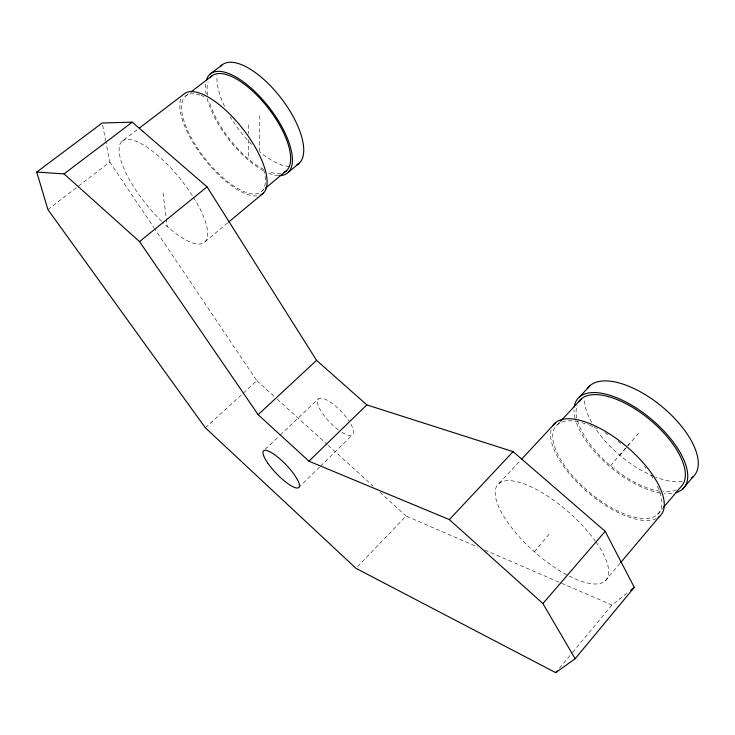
<?xml version="1.0" encoding="UTF-8"?>
<svg xmlns="http://www.w3.org/2000/svg" width="735" height="735" viewBox="0 0 735 735"><rect width="100%" height="100%" fill="white"/><g stroke="black" fill="none" stroke-linecap="round" stroke-linejoin="round"><path stroke-width="0.55" stroke-dasharray="3.67 2.76" d="M259.372 151.483L259.795 115.735M559.363 668.271L571.775 653.341M572.51 652.459L611.961 605.043L627.139 593.026M534.373 551.764L550.23 532.801M605.125 580.972L619.899 563.479M610.546 465.788L626.955 446.393M627.672 445.548L629.096 443.866M619.844 455.332L627.148 446.715M627.874 445.851L639.551 432.07M657.595 514.39L662.648 508.418M499.065 483.391L520.747 460.082M557.562 424.499L559.868 422.009M357.541 566.694L406.124 516.025L477.539 546.913M298.52 487.718L319.734 466.936M320.543 466.137L352.359 434.973M265.307 449.186L279.401 435.818M280.228 435.037L318.374 398.866M205.359 427.834L256.873 380.721L154.543 228.603M205.056 241.751L227.731 222.834M261.908 191.128L263.617 189.703M47.904 209.576L109.772 162.049L105.895 141.956M185.578 96.055L190.089 92.601M161.746 221.382A65.167 21.214 50.9 0 1 122.175 141.221L137.62 129.433M484.889 550.092L560.502 582.791M561.549 583.241L611.961 605.043M256.873 380.721L276.378 398.398M277.224 399.169L327.259 444.528M328.104 445.3L373.049 486.046M379.83 492.193L406.124 516.025M109.772 162.049L153.9 227.648M102.661 125.207L105.675 140.835M163.051 193.002L167.249 226.499M248.43 124.821L248.458 133.926M248.467 139.622L248.522 158.971M682.227 481.489A68.915 32.202 39.6 0 1 655.739 477.171M653.746 476.381A68.915 32.202 39.6 0 1 594.339 426.833M591.684 422.395A68.915 32.202 39.6 0 1 584.454 398.728M672.056 493.497A69.292 31.541 39.9 0 1 664.311 493.58M660.25 493.047A69.292 31.541 39.9 0 1 575.33 419.29M575.092 418.362A69.292 31.541 39.9 0 1 573.998 410.001M676.365 489.923A66.545 30.282 39.9 0 1 662.942 491.651M660.039 491.302A66.545 30.282 39.9 0 1 577.379 420.218M576.901 418.27A66.545 30.282 39.9 0 1 577.067 405.297M659.892 492.386A67.363 28.812 40.4 0 1 626.064 514.583A67.363 28.812 40.4 0 1 557.644 453.991A67.363 28.812 40.4 0 1 580.797 422.34M581.872 422.625A67.363 28.812 40.4 0 1 588.597 424.812M589.589 425.188A67.363 28.812 40.4 0 1 597.527 428.716M604.923 432.713A67.363 28.812 40.4 0 1 608.672 434.982M617.97 441.367A67.363 28.812 40.4 0 1 622.839 445.134M644.466 466.449A67.363 28.812 40.4 0 1 645.826 468.131M650.944 475.095A67.363 28.812 40.4 0 1 653.387 478.889M657.402 486.276A67.363 28.812 40.4 0 1 659.552 491.393M596.149 542.219A72.168 26.184 41.5 0 1 560.989 571.481A72.168 26.184 41.5 0 1 498.716 483.676A72.168 26.184 41.5 0 1 595.525 541.346M656.373 518.506A70.137 30.006 40.4 0 1 588.818 493.185A70.137 30.006 40.4 0 1 551.085 430.15M289.369 166.459A62.493 26.341 52.5 0 1 260.273 152.237M251.71 144.418A62.493 26.341 52.5 0 1 230.101 116.663M224.579 106.4A62.493 26.341 52.5 0 1 217.119 75.282M278.427 175.555A62.806 25.762 52.3 0 1 267.512 172.688M263.644 170.814A62.806 25.762 52.3 0 1 206.535 96.028M206.158 94.153A62.806 25.762 52.3 0 1 205.598 84.112M280.954 173.377A60.325 24.742 52.3 0 1 268.67 171.632M263.883 169.5A60.325 24.742 52.3 0 1 209.08 100.86M207.803 95.348A60.325 24.742 52.3 0 1 208.078 81.76M265.096 176.363A60.996 23.483 51.9 0 1 234.768 186.662A60.996 23.483 51.9 0 1 185.321 124.821A60.996 23.483 51.9 0 1 200.131 95.109M201.087 95.44A60.996 23.483 51.9 0 1 204.054 96.643M264.076 170.998A60.996 23.483 51.9 0 1 264.572 173.212M193.461 197.32A65.167 21.214 50.9 0 1 204.44 242.311A65.167 21.214 50.9 0 1 162.536 222.145M122.175 141.221A65.167 21.214 50.9 0 1 192.331 195.547M256.827 195.896A63.504 24.457 51.9 0 1 202.272 156.325A63.504 24.457 51.9 0 1 181.894 96.515M350.944 424.196A24.815 7.892 46.1 0 1 341.389 431.996M338.376 429.911A24.815 7.892 46.1 0 1 318.42 398.82A24.815 7.892 46.1 0 1 349.033 421.045"/><path stroke-width="1.1" d="M575.147 658.735L634.287 587.366L605.208 531.332L513.085 451.63L366.829 404.893L316.565 360.343L207.04 186.865L132.245 122.166L102.229 122.975L36.75 172.064L47.904 209.576L205.359 427.834L355.979 568.33L555.706 672.663L575.147 658.735L542.917 603.545L449.361 519.599L308.939 461.185L258.141 414.678L139.549 241.613L64.074 173.892L36.75 172.064M555.706 672.663L557.167 670.899M620.634 562.606L659.764 516.227M682.824 488.894L693.123 476.693M663.365 507.573L680.674 487.094A66.545 30.282 39.9 0 0 650.346 420.126A66.545 30.282 39.9 0 0 578.803 401.714M542.917 603.545L605.208 531.332M521.519 459.256L555.596 422.634M579.483 396.964L590.15 385.498M560.64 421.183L581.431 398.802M449.361 519.599L513.085 451.63M308.939 461.185L366.829 404.893M258.141 414.678L316.565 360.343M228.603 222.108L263.498 193.011M288.285 172.33L299.375 163.078M265.326 188.279L286.723 170.465M139.549 241.613L207.04 186.865M630.713 590.196L634.287 587.366M190.999 91.912L211.763 76.027M139.439 128.037L184.016 94.006A63.504 24.457 51.9 0 1 244.112 130.499A63.504 24.457 51.9 0 1 260.907 194.83M210.238 73.987L221.961 65.038M64.074 173.892L132.245 122.166M587.375 388.604A68.915 32.202 39.6 0 1 663.953 408.274A68.915 32.202 39.6 0 1 691.451 478.062M574.219 406.96A69.292 31.541 39.9 0 1 651.633 419.4A69.292 31.541 39.9 0 1 675.924 492.689M553.014 425.528A70.137 30.006 40.4 0 1 628.59 448.249A70.137 30.006 40.4 0 1 658.174 517.477M206.416 79.996A62.806 25.762 52.3 0 1 269.846 108.367A62.806 25.762 52.3 0 1 279.429 175.582M220.711 66.26A62.493 26.341 52.5 0 1 281.174 98.242A62.493 26.341 52.5 0 1 296.6 165.053M210.228 77.598A60.325 24.742 52.3 0 1 268.073 107.898A60.325 24.742 52.3 0 1 284.123 172.33M267.623 462.894A25.431 6.514 46.1 0 0 298.52 487.718A25.431 6.514 46.1 0 0 277.444 456.858A25.431 6.514 46.1 0 0 267.623 462.894"/></g></svg>
